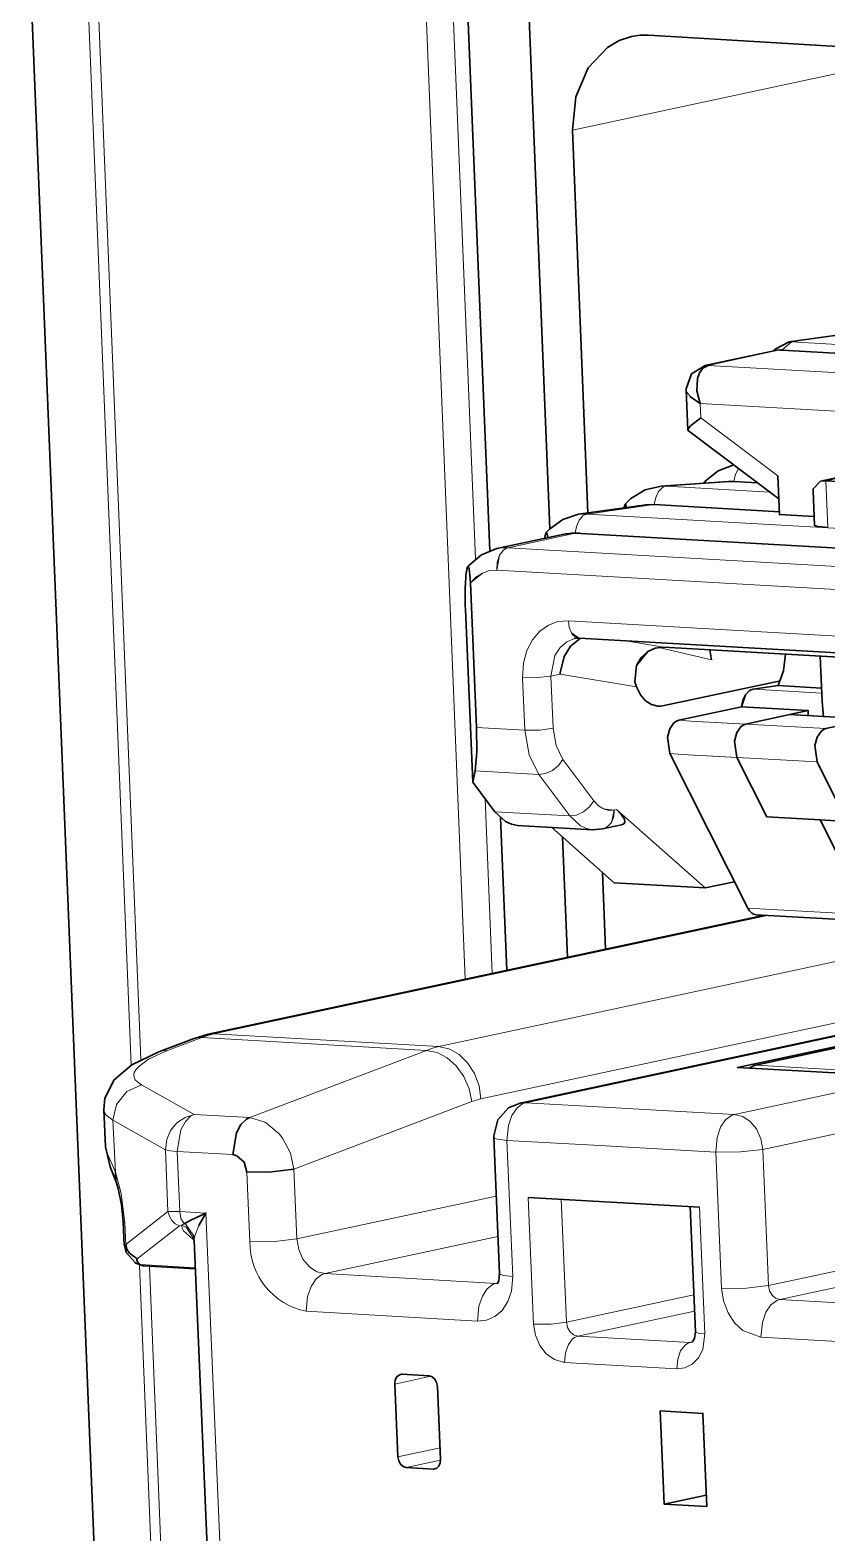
# Model space of a CAD drawing. Header units: millimetres. Extents: x 0 to 174, y 0 to 33.
# Drawn here: x 26.855 to 27.322, y 26.521 to 27.403 of the extents above; entities that cross this region are included whole.
import ezdxf

# ---------------------------------------------------------------- set-up
doc = ezdxf.new("R2010")
doc.units = ezdxf.units.MM
doc.layers.add('PDF_Geomertry', color=7, linetype='Continuous', true_color=0x405f80)

msp = doc.modelspace()

# ---------------------------------------------------------------- linework, layer by layer
at = {"layer": 'PDF_Geomertry', "color": 7, "lineweight": 13}
for points in [[(27.10083, 27.46208), (27.10097, 27.45653), (27.10125, 27.45097), (27.11583, 27.09236)], [(26.91972, 26.79875), (26.89389, 27.43792), (27.08528, 27.45083), (27.10986, 26.84584)], [(26.89389, 27.43792), (26.89069, 27.43764), (26.88806, 27.43722), (26.91403, 26.79556)], [(27.36069, 27.38417), (27.17264, 27.34389)], [(27.36792, 27.2107), (27.32597, 27.20181), (27.25222, 27.20597), (27.2943, 27.215)], [(27.23944, 27.19139), (27.23972, 27.19028), (27.24181, 27.1875)], [(27.29306, 27.14125), (27.24792, 27.17528), (27.2475, 27.18361), (27.3307, 27.17889), (27.37903, 27.18917), (27.3307, 27.17889), (27.2475, 27.18361), (27.24792, 27.17528), (27.29306, 27.14125), (27.24792, 27.17528), (27.2475, 27.18361), (27.3307, 27.17889), (27.38167, 27.18972), (27.77639, 27.16736)], [(27.12833, 27.09847), (27.13167, 27.09903), (27.135, 27.09903), (27.17431, 27.1075), (27.135, 27.09903), (27.13167, 27.09903), (27.12833, 27.09847), (27.13167, 27.09903), (27.135, 27.09903), (27.17431, 27.1075), (27.175, 27.11153), (27.17653, 27.11514), (27.17875, 27.11764), (27.18, 27.11834), (27.18125, 27.11875), (27.86347, 27.08)], [(27.84292, 27.0432), (27.83778, 27.04986), (27.83194, 27.05486), (27.82556, 27.05833), (27.81708, 27.06028), (27.85653, 27.06861), (27.85722, 27.07278), (27.85875, 27.07639), (27.86083, 27.07889), (27.86208, 27.07958), (27.86347, 27.08), (27.18125, 27.11875), (27.18, 27.11834), (27.17875, 27.11764), (27.17653, 27.11514), (27.175, 27.11153), (27.17431, 27.1075)], [(27.17528, 27.10764), (27.17194, 27.10764), (27.16875, 27.10722)], [(27.81056, 27.04695), (27.12833, 27.08583), (27.12403, 27.08556), (27.11986, 27.08417), (27.11611, 27.08181), (27.11292, 27.07847), (27.11611, 27.08181), (27.11986, 27.08417), (27.12403, 27.08556), (27.12833, 27.08583), (27.13, 27.09458), (27.13222, 27.0975), (27.13361, 27.09847), (27.135, 27.09903), (27.81708, 27.06028)], [(27.81056, 27.04695), (27.81083, 27.05153), (27.81222, 27.0557), (27.81444, 27.05875), (27.81569, 27.05972), (27.81708, 27.06028), (27.135, 27.09903), (27.13361, 27.09847), (27.13222, 27.0975), (27.13, 27.09458), (27.12861, 27.09042), (27.12833, 27.08583)], [(27.82653, 27.03792), (27.81917, 27.04445), (27.81486, 27.04625), (27.81056, 27.04695), (27.12833, 27.08583), (27.12403, 27.08556), (27.11986, 27.08417), (27.11292, 27.07847)], [(27.77097, 27.02195), (27.17028, 27.05611), (27.16417, 27.0557), (27.15861, 27.05361), (27.15361, 27.05), (27.14931, 27.045), (27.14597, 27.03875), (27.14403, 27.03125), (27.14347, 27.02264), (27.14486, 26.99208), (27.11653, 26.99361), (27.14486, 26.99208), (27.14347, 27.02264), (27.15222, 27.02278), (27.16, 27.02361), (27.16236, 27.03583), (27.16542, 27.04056), (27.1693, 27.04389), (27.17389, 27.04569), (27.1693, 27.04389), (27.16542, 27.04056), (27.16236, 27.03583), (27.16, 27.02361), (27.15222, 27.02278), (27.14347, 27.02264), (27.14403, 27.03125), (27.14597, 27.03875), (27.14931, 27.045), (27.15361, 27.05), (27.15861, 27.05361), (27.16417, 27.0557), (27.17028, 27.05611), (27.77097, 27.02195)], [(27.83014, 26.95306), (27.80194, 26.95472), (27.80069, 26.98528), (27.79945, 26.99361), (27.79681, 27.00167), (27.79278, 27.00875), (27.78764, 27.01458), (27.7818, 27.01875), (27.77097, 27.02195), (27.17028, 27.05611), (27.16417, 27.0557), (27.15861, 27.05361), (27.15361, 27.05), (27.14931, 27.045), (27.14597, 27.03875), (27.14403, 27.03125), (27.14347, 27.02264), (27.14486, 26.99208), (27.11653, 26.99361)], [(27.17028, 27.05611), (27.17083, 27.05222), (27.17222, 27.04903), (27.17319, 27.04778), (27.17431, 27.04681), (27.17667, 27.04597)], [(27.17389, 27.04569), (27.1693, 27.04389), (27.16542, 27.04056), (27.16236, 27.03583), (27.16, 27.02361), (27.15222, 27.02278), (27.14347, 27.02264)], [(27.20403, 27.04431), (27.22597, 27.0407)], [(27.19861, 26.94542), (27.19722, 26.945), (27.19083, 26.94583), (27.18792, 26.94764), (27.18514, 26.95056), (27.16708, 26.97472), (27.16306, 26.98292), (27.16139, 26.99306), (27.16, 27.02361), (27.16556, 27.02486), (27.21028, 27.01736)], [(27.16708, 26.97472), (27.16458, 26.97125), (27.16097, 26.96833), (27.15695, 26.96653), (27.15292, 26.96597), (27.14722, 26.9775), (27.14486, 26.99208), (27.15361, 26.99208), (27.16139, 26.99306)], [(27.27417, 26.99556), (27.24208, 26.99736), (27.235, 26.99778), (27.24208, 26.99736), (27.32125, 26.99292), (27.24208, 26.99736), (27.235, 26.99778)], [(27.26903, 26.97597), (27.23695, 26.97778), (27.22986, 26.9782), (27.23695, 26.97778), (27.31611, 26.97333), (27.23695, 26.97778), (27.22986, 26.9782)], [(27.18514, 26.95056), (27.18264, 26.94695), (27.17917, 26.94403), (27.175, 26.94222), (27.17111, 26.94167), (27.15292, 26.96597), (27.11556, 26.96806)], [(27.1257, 26.84917), (27.12153, 26.95181)], [(27.12722, 26.94417), (27.17111, 26.94167), (27.17736, 26.93584), (27.18083, 26.93431), (27.18444, 26.93361)], [(27.19028, 26.93403), (27.19181, 26.93458), (27.19319, 26.93542), (27.19555, 26.93778), (27.19694, 26.94125), (27.19722, 26.945)], [(27.48028, 26.89792), (27.50056, 26.89681), (27.5132, 26.89611), (27.0943, 26.80639), (26.9625, 26.81389), (26.95903, 26.81292), (26.95542, 26.81167), (26.95292, 26.81167), (26.95042, 26.81097)], [(27.11903, 26.77569), (27.53792, 26.86556), (27.53681, 26.87306), (27.53417, 26.88028), (27.53014, 26.88653), (27.52528, 26.89139), (27.51972, 26.89459), (27.5132, 26.89611), (27.51417, 26.89625), (27.51514, 26.89625)], [(27.34597, 26.88361), (27.2825, 26.88722), (27.27542, 26.88764)], [(27.28694, 26.88333), (26.9625, 26.81389), (26.96083, 26.81375), (26.95917, 26.81361)], [(27.14208, 26.7732), (27.14375, 26.77347), (27.14542, 26.77347), (27.34486, 26.81625)], [(26.93528, 26.80403), (26.95542, 26.81167), (27.08722, 26.80417), (27.09069, 26.80542), (27.0943, 26.80639), (27.10083, 26.80486), (27.10625, 26.80167), (27.11125, 26.79681), (27.11528, 26.79056), (27.11792, 26.78334), (27.11903, 26.77569), (27.11639, 26.775), (27.11375, 26.77417), (27.11208, 26.78167), (27.10903, 26.78889), (27.10458, 26.795), (27.09917, 26.79986), (27.09333, 26.80292), (27.08722, 26.80417), (26.98347, 26.76472), (26.95083, 26.76653), (26.94903, 26.76569), (26.94583, 26.7625), (26.94306, 26.7575), (26.94097, 26.74486), (26.93681, 26.74528), (26.93403, 26.74583), (26.93556, 26.70958), (26.9425, 26.70958), (26.94319, 26.70556), (26.94403, 26.70389), (26.945, 26.70264), (26.94361, 26.70167), (26.94625, 26.70056), (26.95083, 26.6932), (26.95083, 26.69264)], [(27.48361, 26.78889), (27.28431, 26.74611), (27.28319, 26.75236), (27.28055, 26.75806), (27.27681, 26.7625), (27.2725, 26.76542), (27.26778, 26.76653), (27.46708, 26.80931)], [(27.36125, 26.81375), (27.36195, 26.81292), (27.28042, 26.79542), (27.35111, 26.79139), (27.4325, 26.80889), (27.43972, 26.80931)], [(26.93028, 26.80333), (26.93264, 26.80389), (26.93528, 26.80403), (26.92417, 26.79903), (26.91819, 26.79458), (26.91667, 26.79278), (26.91583, 26.79125), (26.91556, 26.78972), (26.91583, 26.78833), (26.91639, 26.78694), (26.91764, 26.7857), (26.92014, 26.78389)], [(27.11375, 26.77417), (27.00944, 26.73445), (27.00736, 26.74389), (27.00278, 26.75264), (27.00083, 26.75528), (26.99333, 26.76153), (26.99236, 26.76208), (26.98347, 26.76472)], [(27.12653, 26.75319), (27.12653, 26.75306), (27.12667, 26.75292), (27.12681, 26.75278), (27.12722, 26.7525), (27.12889, 26.75208), (27.1343, 26.75139), (27.13514, 26.76), (27.13722, 26.76597), (27.14028, 26.77042), (27.14361, 26.77292), (27.14542, 26.77347), (27.18778, 26.77111), (27.22542, 26.76889), (27.26778, 26.76653), (27.26597, 26.76597), (27.2625, 26.76347), (27.25958, 26.75903), (27.2575, 26.75306), (27.25667, 26.74445), (27.27125, 26.74458), (27.28431, 26.74611), (27.28764, 26.66625), (27.27472, 26.66472), (27.26014, 26.66458), (27.26125, 26.65722), (27.26389, 26.65028), (27.26778, 26.64431), (27.27264, 26.63986), (27.28319, 26.63597), (27.28403, 26.64445), (27.28611, 26.65056), (27.28903, 26.65486), (27.2925, 26.6575), (27.2943, 26.65806), (27.39458, 26.65236)], [(26.89792, 26.76945), (26.89833, 26.76778), (26.89931, 26.76611), (26.90333, 26.7632), (26.90472, 26.73278), (26.89944, 26.74486), (26.89889, 26.7475)], [(27.26014, 26.66458), (27.25667, 26.74445), (27.19861, 26.74778), (27.19236, 26.7482), (27.1343, 26.75139), (27.13778, 26.67153)], [(27.03403, 24.91889), (26.95778, 26.70875), (26.9425, 26.70958), (26.94097, 26.74486), (26.97361, 26.74306)], [(26.90931, 26.70375), (26.90931, 26.70375), (26.90944, 26.70361), (26.90958, 26.70347), (26.91028, 26.70306), (26.90806, 26.72028), (26.90472, 26.73278)], [(27.12903, 26.695), (27.02764, 26.6732), (27.02292, 26.67431), (27.01861, 26.67722), (27.01472, 26.68167), (27.01222, 26.68736), (27.01111, 26.69361), (26.99819, 26.69208), (26.98361, 26.69195), (26.9818, 26.73278)], [(27.12806, 26.71861), (27.01111, 26.69361), (27.00944, 26.73445)], [(27.14986, 26.64361), (27.1468, 26.71792)], [(27.16611, 26.71681), (27.16917, 26.64472), (27.16014, 26.64361), (27.14986, 26.64361), (27.15097, 26.63708), (27.15361, 26.63097), (27.15736, 26.62611), (27.16208, 26.62278), (27.16806, 26.62111), (27.16861, 26.62681), (27.17028, 26.63167), (27.17278, 26.635), (27.17431, 26.63597), (27.17583, 26.63653), (27.24167, 26.63278), (27.24319, 26.6332)], [(27.25028, 26.63792), (27.24708, 26.71222)], [(26.91028, 26.70306), (26.91083, 26.69028), (26.93556, 26.70958), (26.93639, 26.70695), (26.93792, 26.70445), (26.93986, 26.7025), (26.94236, 26.70125)], [(26.95, 26.69361), (26.94472, 26.69833), (26.94389, 26.69986), (26.94361, 26.70167), (26.94236, 26.70125), (26.9175, 26.68195)], [(26.945, 26.7025), (26.94597, 26.70208), (26.95111, 26.69486), (26.95083, 26.6932)], [(26.9507, 26.69347), (26.95028, 26.69347), (26.95, 26.69361), (26.9507, 26.69306)], [(26.95361, 26.70139), (26.95111, 26.69486)], [(26.91069, 26.69028), (26.90986, 26.68986)], [(27.40458, 26.69125), (27.28764, 26.66625), (27.28819, 26.66319), (27.28972, 26.66056), (27.29181, 26.65875), (27.2943, 26.65806), (27.405, 26.68181)], [(26.91639, 26.67958), (26.91778, 26.67875), (26.91944, 26.67847), (26.92042, 26.67792), (26.92153, 26.67778)], [(26.99972, 24.68514), (26.91889, 26.67819)], [(26.95153, 26.67667), (26.91944, 26.67847), (26.9193, 26.67861)], [(26.97778, 25.36917), (26.92472, 26.6775)], [(27.01667, 26.65111), (27.11695, 26.64542), (27.11778, 26.65403), (27.11986, 26.66), (27.12278, 26.6643), (27.12625, 26.66695), (27.12806, 26.6675), (27.12861, 26.6675), (27.12931, 26.66764)], [(27.13, 26.6732), (27.13, 26.6732), (27.13, 26.67306), (27.13014, 26.67292), (27.13069, 26.67264), (27.13236, 26.67209), (27.13778, 26.67153), (27.13695, 26.66292), (27.13486, 26.65681), (27.13139, 26.65167), (27.12722, 26.64806), (27.12222, 26.64597), (27.11695, 26.64542)], [(27.24389, 26.6607), (27.16917, 26.64472), (27.16986, 26.64167), (27.17125, 26.63917), (27.17333, 26.63736), (27.17583, 26.63653), (27.24431, 26.65125)], [(27.28319, 26.63597), (27.38361, 26.63028), (27.3843, 26.63875), (27.38653, 26.64486), (27.38944, 26.64917), (27.39292, 26.65167), (27.39458, 26.65236), (27.39625, 26.65236), (27.39792, 26.65264)], [(27.16806, 26.62111), (27.23389, 26.61736), (27.23444, 26.62306), (27.23611, 26.62792), (27.23875, 26.63125), (27.24014, 26.63222), (27.24167, 26.63278), (27.24236, 26.63278), (27.24292, 26.63292)], [(27.23389, 26.61736), (27.23861, 26.61792), (27.24292, 26.62014), (27.24653, 26.62375), (27.24903, 26.62875), (27.25028, 26.63792), (27.24653, 26.63833), (27.24528, 26.63861), (27.245, 26.63889), (27.24486, 26.63889), (27.24486, 26.63903), (27.24486, 26.63903)], [(27.06847, 26.60847), (27.08958, 26.61306)], [(27.09514, 26.57097), (27.07028, 26.56569)], [(27.07528, 26.55958), (27.09542, 26.56389)], [(27.09292, 26.55903), (27.09097, 26.55861)]]:
    msp.add_lwpolyline(points, dxfattribs=at)
at = {"layer": 'PDF_Geomertry', "color": 7, "lineweight": 35}
for points in [[(27.10944, 27.46194), (27.10958, 27.45625), (27.10972, 27.45056), (27.12417, 27.09722)], [(27.14528, 27.46083), (27.14528, 27.45945), (27.14542, 27.4582), (27.15944, 27.11014)], [(27.18167, 27.11931), (27.17264, 27.34389), (27.17458, 27.36347), (27.18181, 27.38056), (27.19319, 27.3925), (27.2, 27.39653), (27.20722, 27.39889), (27.21222, 27.39958), (27.21722, 27.39958), (27.46514, 27.38472), (27.46681, 27.38472), (27.46847, 27.385), (27.47264, 27.38681), (27.47611, 27.39), (27.47875, 27.39459), (27.48, 27.40333), (27.48042, 27.41167), (27.48222, 27.41958)], [(27.36792, 27.2107), (27.29542, 27.21486), (27.29472, 27.21486), (27.2943, 27.215), (27.29264, 27.21486), (27.25028, 27.20583), (27.25125, 27.20597), (27.25222, 27.20597), (27.24903, 27.20431), (27.24708, 27.20153), (27.24597, 27.19819), (27.24569, 27.19097), (27.2475, 27.18361), (27.24181, 27.1875), (27.2475, 27.18361), (27.24569, 27.19097), (27.24597, 27.19819), (27.24708, 27.20153), (27.24903, 27.20431), (27.25222, 27.20597), (27.25125, 27.20597), (27.25028, 27.20583), (27.29264, 27.21486), (27.2943, 27.215), (27.29472, 27.21486), (27.29542, 27.21486), (27.36792, 27.2107)], [(27.24181, 27.1875), (27.2475, 27.18361), (27.24569, 27.19097), (27.24597, 27.19819), (27.24708, 27.20153), (27.24903, 27.20431), (27.25222, 27.20597), (27.25125, 27.20597), (27.25028, 27.20583), (27.29264, 27.21486)], [(27.25042, 27.20583), (27.2425, 27.20097), (27.23944, 27.19222), (27.23944, 27.19139), (27.24042, 27.16806)], [(27.24792, 27.17528), (27.24195, 27.17042), (27.2407, 27.16889), (27.24042, 27.16806), (27.2407, 27.1675), (27.29375, 27.12764)], [(27.25083, 27.13695), (27.25056, 27.13764), (27.25042, 27.13778), (27.25028, 27.13778), (27.25014, 27.13764), (27.25014, 27.13764), (27.24972, 27.13695), (27.25014, 27.13764), (27.25056, 27.13806), (27.25805, 27.14417), (27.26722, 27.14764), (27.25805, 27.14417), (27.25056, 27.13806), (27.25014, 27.13764)], [(27.32236, 27.11083), (27.31667, 27.11139), (27.31514, 27.11181), (27.31472, 27.11208), (27.31458, 27.11208), (27.31458, 27.11222), (27.31458, 27.11222), (27.31375, 27.13236), (27.31375, 27.13361), (27.31819, 27.13806), (27.3657, 27.1482), (27.31819, 27.13806), (27.32125, 27.1382), (27.37611, 27.13514)], [(27.20444, 27.1225), (27.20403, 27.12403), (27.20389, 27.12431), (27.20375, 27.12445), (27.20361, 27.12445), (27.20347, 27.12431), (27.20292, 27.1225), (27.20347, 27.12431), (27.20694, 27.12778), (27.21528, 27.13292), (27.22472, 27.13514), (27.26417, 27.13792), (27.26736, 27.13792), (27.28111, 27.13708), (27.26736, 27.13792), (27.26417, 27.13792), (27.22472, 27.13514), (27.21528, 27.13292), (27.20694, 27.12778), (27.20347, 27.12431)], [(27.29306, 27.14125), (27.29403, 27.11847), (27.29306, 27.14125), (27.29403, 27.11847), (27.31431, 27.11722), (27.29403, 27.11847)], [(27.37611, 27.13514), (27.32125, 27.1382), (27.31819, 27.13806), (27.31375, 27.13361), (27.31375, 27.13236), (27.31458, 27.11222), (27.31458, 27.11222), (27.31458, 27.11208), (27.31472, 27.11208), (27.31514, 27.11181), (27.31667, 27.11139), (27.32236, 27.11083)], [(27.85653, 27.06861), (27.17431, 27.1075), (27.16778, 27.10695), (27.12833, 27.09847), (27.11931, 27.09486), (27.11195, 27.08861), (27.11125, 27.08778), (27.11139, 27.08792), (27.11139, 27.08792), (27.11153, 27.08792), (27.11153, 27.08792), (27.11181, 27.08764), (27.11208, 27.08681), (27.11292, 27.07847), (27.11653, 26.99361), (27.11667, 26.97931), (27.11556, 26.96806), (27.11431, 26.96139), (27.11, 27.06278), (27.10986, 27.06514), (27.10986, 27.075), (27.11042, 27.08486), (27.10986, 27.075), (27.10986, 27.06514), (27.11, 27.06278), (27.11431, 26.96139), (27.12722, 26.94417), (27.13347, 26.93833), (27.13695, 26.93681), (27.14056, 26.93611), (27.18444, 26.93361), (27.19028, 26.93403), (27.20153, 26.93653), (27.20278, 26.93708), (27.20333, 26.93806), (27.20319, 26.93972), (27.20153, 26.94236), (27.19861, 26.94542), (27.25042, 26.89944), (27.19861, 26.94542), (27.20153, 26.94236), (27.20319, 26.93972), (27.20333, 26.93806), (27.20278, 26.93708), (27.20153, 26.93653), (27.19028, 26.93403), (27.18444, 26.93361), (27.14056, 26.93611), (27.13695, 26.93681), (27.13347, 26.93833), (27.12722, 26.94417), (27.11431, 26.96139), (27.11556, 26.96806), (27.11667, 26.97931), (27.11653, 26.99361), (27.11292, 27.07847), (27.11653, 26.99361), (27.11667, 26.97931), (27.11556, 26.96806), (27.11431, 26.96139)], [(27.17653, 27.10778), (27.16875, 27.10722), (27.12833, 27.09847), (27.11931, 27.09486), (27.11195, 27.08861), (27.11097, 27.0875)], [(27.85653, 27.06861), (27.17431, 27.1075), (27.16778, 27.10695), (27.12833, 27.09847), (27.11931, 27.09486), (27.11195, 27.08861), (27.11125, 27.08778), (27.11139, 27.08792), (27.11139, 27.08792), (27.11153, 27.08792), (27.11153, 27.08792), (27.11181, 27.08764), (27.11208, 27.08681), (27.11292, 27.07847)], [(27.11042, 27.08486), (27.10986, 27.075), (27.10986, 27.06514), (27.11, 27.06278), (27.11431, 26.96139), (27.12722, 26.94417), (27.13347, 26.93833), (27.13695, 26.93681), (27.14056, 26.93611), (27.18444, 26.93361), (27.19028, 26.93403), (27.20153, 26.93653), (27.20278, 26.93708), (27.20333, 26.93806), (27.20319, 26.93972), (27.20153, 26.94236), (27.19861, 26.94542), (27.25042, 26.89944)], [(27.11111, 27.08764), (27.11097, 27.08764), (27.11056, 27.08486), (27.11125, 27.08792), (27.11056, 27.08486)], [(27.17722, 27.04583), (27.17153, 27.04125), (27.16778, 27.03514), (27.16556, 27.02569), (27.16556, 27.02486)], [(27.77736, 27.01181), (27.17667, 27.04597), (27.17389, 27.04569), (27.17667, 27.04597), (27.77736, 27.01181)], [(27.88542, 26.89375), (27.84153, 26.89625), (27.83125, 26.89944), (27.82347, 26.90667), (27.80528, 26.93084), (27.80028, 26.94), (27.79722, 26.9557), (27.79597, 26.98639), (27.79555, 26.99), (27.79125, 27.00194), (27.78486, 27.00889), (27.77736, 27.01181), (27.17667, 27.04597), (27.17389, 27.04569)], [(27.29458, 27.02097), (27.22542, 27.00625), (27.22417, 27.00597), (27.22278, 27.00597), (27.21903, 27.00695), (27.21556, 27.00917), (27.21264, 27.01278), (27.21028, 27.01736), (27.2093, 27.02042), (27.21028, 27.02986), (27.21306, 27.03458), (27.21681, 27.03806), (27.22125, 27.04014), (27.22597, 27.0407), (27.32556, 27.035), (27.32875, 27.03486), (27.33694, 27.03431), (27.34667, 27.0332), (27.35653, 27.03195), (27.37583, 27.02875), (27.39944, 27.02736)], [(27.29333, 27.0182), (27.27861, 27.01611), (27.2775, 27.01569), (27.27625, 27.015), (27.27417, 27.01278), (27.2718, 27.0057), (27.31097, 27.00347), (27.31097, 27.00194), (27.31097, 27.00042), (27.31097, 27.00194), (27.31097, 27.00347), (27.2718, 27.0057), (27.27264, 27.00958), (27.27417, 27.01278), (27.27625, 27.015), (27.2775, 27.01569), (27.27861, 27.01611), (27.29333, 27.0182), (27.29639, 27.02681), (27.2975, 27.03667), (27.29639, 27.02681), (27.29333, 27.0182), (27.31861, 27.01667), (27.29333, 27.0182), (27.29639, 27.02681), (27.2975, 27.03667)], [(27.35097, 26.87972), (27.28042, 26.88375), (27.27889, 26.88403), (27.27764, 26.88486), (27.27639, 26.88597), (27.27542, 26.88764), (27.22986, 26.9782), (27.22847, 26.98778), (27.22986, 26.99278), (27.23222, 26.99625), (27.23361, 26.99722), (27.235, 26.99778), (27.2718, 27.0057), (27.235, 26.99778), (27.23361, 26.99722), (27.23222, 26.99625), (27.22986, 26.99278), (27.22847, 26.98778), (27.22986, 26.9782), (27.27542, 26.88764), (27.27639, 26.88597), (27.27764, 26.88486), (27.27889, 26.88403), (27.28042, 26.88375), (27.35097, 26.87972)], [(27.35097, 26.87972), (27.28042, 26.88375), (27.27889, 26.88403), (27.27764, 26.88486), (27.27639, 26.88597), (27.27542, 26.88764), (27.22986, 26.9782), (27.22847, 26.98778), (27.22986, 26.99278), (27.23222, 26.99625), (27.23361, 26.99722), (27.235, 26.99778), (27.2718, 27.0057)], [(27.34694, 26.99834), (27.29986, 27.00111), (27.31097, 27.00347), (27.27417, 26.99556), (27.27278, 26.995), (27.27139, 26.99403), (27.26903, 26.99056), (27.26778, 26.98556), (27.26903, 26.97597), (27.28667, 26.94111), (27.31792, 26.93931), (27.34597, 26.88361)], [(27.31097, 27.00347), (27.29986, 27.00111), (27.34694, 26.99834), (27.32125, 26.99292), (27.31986, 26.99236), (27.31847, 26.99125), (27.31611, 26.98792), (27.31472, 26.98292), (27.31611, 26.97333), (27.33361, 26.93847)], [(27.34597, 26.88361), (27.31792, 26.93931), (27.33361, 26.93847), (27.31611, 26.97333), (27.31472, 26.98292), (27.31611, 26.98792), (27.31847, 26.99125), (27.31986, 26.99236), (27.32125, 26.99292), (27.34694, 26.99834)], [(27.13417, 26.85097), (27.13042, 26.94056)], [(27.16042, 26.935), (27.19708, 26.90236), (27.25042, 26.89944), (27.26764, 26.90306)], [(27.33361, 26.93847), (27.31792, 26.93931), (27.34597, 26.88361)], [(27.16681, 26.92917), (27.16972, 26.85861)], [(27.19208, 26.86347), (27.19028, 26.90847)], [(26.90472, 26.73278), (26.905, 26.7275), (26.90167, 26.73583), (26.89889, 26.7475), (26.89792, 26.76945), (26.89861, 26.77611), (26.90403, 26.78694), (26.91445, 26.79569), (26.93028, 26.80333), (26.95042, 26.81097), (26.95917, 26.81361), (27.28528, 26.88347)], [(27.36028, 26.81528), (27.34486, 26.81625), (27.34319, 26.81625), (27.34153, 26.81597), (27.14208, 26.7732), (27.13528, 26.77042), (27.12889, 26.76333), (27.12653, 26.75403), (27.12653, 26.75319), (27.13, 26.6732), (27.12945, 26.66889), (27.12847, 26.66722)], [(27.43972, 26.80931), (27.34778, 26.78972), (27.26944, 26.79417), (27.36125, 26.81375), (27.35583, 26.81167)], [(27.27931, 26.79528), (27.36014, 26.81264), (27.36195, 26.81292)], [(27.28042, 26.79542), (27.27931, 26.79528), (27.27625, 26.79375)], [(26.98347, 26.76472), (26.98167, 26.76375), (26.97833, 26.76069), (26.97569, 26.7557), (26.97361, 26.74306), (26.97597, 26.74236), (26.98014, 26.73861), (26.9818, 26.73278), (26.99639, 26.73292), (27.00944, 26.73445)], [(26.90986, 26.68986), (26.90931, 26.70375), (26.90833, 26.71361), (26.90639, 26.7232), (26.905, 26.72764)], [(27.24708, 26.71222), (27.1468, 26.71792)], [(27.24167, 26.7125), (27.24486, 26.63903), (27.24431, 26.63514), (27.24292, 26.63292)], [(26.945, 26.7025), (26.94889, 26.70458), (26.95778, 26.70875), (26.95361, 26.70139)], [(27.02722, 24.89653), (26.95083, 26.69264), (26.95014, 26.695)], [(26.91653, 26.67958), (26.91111, 26.68556), (26.91, 26.68986)], [(26.95153, 26.67611), (26.92153, 26.67778), (26.92097, 26.67778), (26.91639, 26.67958), (26.91625, 26.67958), (26.91764, 26.67889), (26.9193, 26.67861), (26.91764, 26.68014), (26.91722, 26.68111), (26.91722, 26.68153), (26.9175, 26.68195), (26.91306, 26.68514), (26.91153, 26.68764), (26.91083, 26.69028)], [(27.25111, 26.54333), (27.22639, 26.53806), (27.22403, 26.59264), (27.24917, 26.59125), (27.25139, 26.53667), (27.22639, 26.53806)]]:
    msp.add_lwpolyline(points, dxfattribs=at)
msp.add_lwpolyline([(26.85472, 27.43778), (27.02403, 23.26542, 0.342168), (27.59708, 22.50736)], format="xyb", dxfattribs=at)
for points in [[(27.29972, 27.21972), (27.34194, 27.22569), (27.29972, 27.21972), (27.30042, 27.21972), (27.30111, 27.21972), (27.30042, 27.21972), (27.29972, 27.21972), (27.29153, 27.21542), (27.2907, 27.21445), (27.29153, 27.21542)], [(27.29375, 27.12764), (27.2407, 27.1675), (27.24042, 27.16806), (27.23944, 27.19139), (27.23944, 27.19222), (27.2425, 27.20097), (27.25042, 27.20583), (27.2425, 27.20097), (27.23944, 27.19222), (27.23944, 27.19139), (27.24042, 27.16806), (27.2407, 27.16889), (27.24195, 27.17042), (27.24792, 27.17528), (27.24195, 27.17042), (27.2407, 27.16889), (27.24042, 27.16806), (27.2407, 27.1675)], [(27.15708, 27.10764), (27.15917, 27.10986), (27.16708, 27.11556), (27.17625, 27.11861), (27.21569, 27.12417), (27.17625, 27.11861), (27.16708, 27.11556), (27.15917, 27.10986), (27.15708, 27.10764), (27.15722, 27.10778), (27.15736, 27.10778), (27.15736, 27.10778), (27.15764, 27.1075), (27.15792, 27.10695), (27.15833, 27.105), (27.15792, 27.10695), (27.15764, 27.1075), (27.15736, 27.10778), (27.15736, 27.10778), (27.15722, 27.10778), (27.15708, 27.10764), (27.15639, 27.10445)], [(27.29403, 27.12014), (27.22069, 27.12431), (27.21583, 27.12417), (27.22069, 27.12431)], [(27.17153, 27.04125), (27.17722, 27.04583), (27.17153, 27.04125), (27.16778, 27.03514), (27.16556, 27.02569), (27.16556, 27.02486), (27.16556, 27.02569), (27.16778, 27.03514)], [(27.21028, 27.02986), (27.2093, 27.02042), (27.21028, 27.01736), (27.2093, 27.02042), (27.21028, 27.02986), (27.21306, 27.03458), (27.21681, 27.03806), (27.22125, 27.04014), (27.22597, 27.0407), (27.32556, 27.035), (27.32875, 27.03486), (27.33694, 27.03431), (27.34667, 27.0332), (27.35653, 27.03195), (27.37583, 27.02875), (27.39944, 27.02736), (27.37583, 27.02875), (27.35653, 27.03195), (27.34667, 27.0332), (27.33694, 27.03431), (27.32875, 27.03486), (27.22597, 27.0407), (27.22125, 27.04014), (27.21681, 27.03806)], [(27.25417, 27.0332), (27.25319, 27.03917)], [(27.31903, 27.00889), (27.31986, 26.99986), (27.31903, 27.00889), (27.31792, 27.03542)], [(27.19708, 26.90236), (27.16042, 26.935), (27.19708, 26.90236), (27.25042, 26.89944), (27.26764, 26.90306), (27.25042, 26.89944)], [(27.09542, 26.56417), (27.09361, 26.60708), (27.09305, 26.60931), (27.09208, 26.61139), (27.09042, 26.61264), (27.08861, 26.61319), (27.07292, 26.61417), (27.0725, 26.61417), (27.07194, 26.61403), (27.07069, 26.61347), (27.06958, 26.6125), (27.06875, 26.6107), (27.06847, 26.60847), (27.07028, 26.56569), (27.07083, 26.56333), (27.0718, 26.56139), (27.07347, 26.56), (27.07528, 26.55958), (27.09097, 26.55861), (27.09139, 26.55861), (27.09194, 26.55875), (27.09319, 26.55917), (27.09417, 26.56014), (27.09514, 26.56195)]]:
    msp.add_lwpolyline(points, close=True, dxfattribs=at)
at = {"layer": 'PDF_Geomertry', "color": 7, "lineweight": 13}
for points in [[(27.37486, 27.21556), (27.41681, 27.22153), (27.37486, 27.21556), (27.30111, 27.21972), (27.29542, 27.21486), (27.30111, 27.21972), (27.34319, 27.22569), (27.30111, 27.21972)], [(27.25222, 27.20597), (27.32597, 27.20181), (27.36792, 27.2107), (27.32597, 27.20181), (27.25222, 27.20597), (27.2943, 27.215)], [(27.24181, 27.1875), (27.23972, 27.19028), (27.23944, 27.19139), (27.23972, 27.19028)], [(27.36861, 27.14847), (27.32125, 27.1382), (27.32236, 27.11083), (27.32125, 27.1382), (27.36861, 27.14847), (27.36861, 27.15472), (27.40181, 27.15945), (27.36861, 27.15472)], [(27.26736, 27.13792), (27.26833, 27.14208), (27.27, 27.14556), (27.26833, 27.14208), (27.26736, 27.13792), (27.22792, 27.13514), (27.22625, 27.13528), (27.22472, 27.13514), (27.22625, 27.13528), (27.22792, 27.13514)], [(27.22792, 27.13514), (27.28833, 27.13167), (27.22792, 27.13514), (27.22653, 27.13486), (27.22528, 27.13417), (27.22306, 27.13195), (27.22153, 27.12847), (27.22069, 27.12431), (27.18125, 27.11875), (27.17875, 27.11875), (27.17625, 27.11861), (27.17875, 27.11875), (27.18125, 27.11875), (27.22069, 27.12431), (27.22153, 27.12847), (27.22306, 27.13195), (27.22528, 27.13417), (27.22653, 27.13486)], [(27.12833, 27.08583), (27.81056, 27.04695), (27.81083, 27.05153), (27.81222, 27.0557), (27.81444, 27.05875), (27.81569, 27.05972), (27.81708, 27.06028), (27.135, 27.09903), (27.13361, 27.09847), (27.13222, 27.0975), (27.13, 27.09458), (27.12861, 27.09042)], [(27.17667, 27.04597), (27.17222, 27.04903), (27.17083, 27.05222), (27.17028, 27.05611), (27.17083, 27.05222), (27.17222, 27.04903), (27.17319, 27.04778), (27.17431, 27.04681)], [(27.22597, 27.0407), (27.20403, 27.04431)], [(27.25417, 27.0332), (27.22333, 27.04056)], [(27.19861, 26.94542), (27.19722, 26.945), (27.19083, 26.94583), (27.18792, 26.94764), (27.18514, 26.95056), (27.16708, 26.97472), (27.16306, 26.98292), (27.16139, 26.99306), (27.16, 27.02361), (27.16556, 27.02486), (27.21028, 27.01736), (27.16556, 27.02486), (27.16, 27.02361), (27.16139, 26.99306), (27.16306, 26.98292), (27.16708, 26.97472), (27.18514, 26.95056), (27.18792, 26.94764), (27.19083, 26.94583), (27.19403, 26.94486), (27.19722, 26.945)], [(27.28569, 27.01569), (27.27861, 27.01611), (27.28569, 27.01569), (27.31875, 27.01375)], [(27.16708, 26.97472), (27.16458, 26.97125), (27.16097, 26.96833), (27.15695, 26.96653), (27.15292, 26.96597), (27.14722, 26.9775), (27.14486, 26.99208), (27.15361, 26.99208), (27.16139, 26.99306), (27.15361, 26.99208), (27.14486, 26.99208), (27.14722, 26.9775), (27.15292, 26.96597), (27.15695, 26.96653), (27.16097, 26.96833), (27.16458, 26.97125)], [(27.11556, 26.96806), (27.15292, 26.96597), (27.17111, 26.94167), (27.175, 26.94222), (27.17917, 26.94403), (27.18264, 26.94695), (27.18514, 26.95056), (27.18264, 26.94695), (27.17917, 26.94403), (27.175, 26.94222), (27.17111, 26.94167), (27.15292, 26.96597)], [(27.17111, 26.94167), (27.12722, 26.94417), (27.17111, 26.94167), (27.17736, 26.93584), (27.18083, 26.93431), (27.18444, 26.93361), (27.18083, 26.93431), (27.17736, 26.93584)], [(27.19722, 26.945), (27.19694, 26.94125), (27.19555, 26.93778), (27.19319, 26.93542), (27.19181, 26.93458), (27.19028, 26.93403), (27.19181, 26.93458), (27.19319, 26.93542), (27.19555, 26.93778)], [(27.2825, 26.88722), (27.34597, 26.88361), (27.2825, 26.88722), (27.27542, 26.88764)], [(26.93403, 26.74583), (26.93486, 26.75181), (26.93708, 26.75709), (26.94083, 26.76167), (26.94555, 26.76486), (26.95083, 26.76653), (26.92014, 26.78389), (26.91139, 26.78), (26.90542, 26.7725), (26.90333, 26.7632), (26.90333, 26.7632)]]:
    msp.add_lwpolyline(points, close=True, dxfattribs=at)
msp.add_lwpolyline([(27.12889, 26.66764), (27.12806, 26.6675), (27.02764, 26.6732), (27.02583, 26.67264), (27.0225, 26.67014), (27.01944, 26.6657), (27.01736, 26.65972), (27.01667, 26.65111, -0.363078), (26.98361, 26.69195)], format="xyb", dxfattribs=at)

doc.saveas('drawing.dxf')
